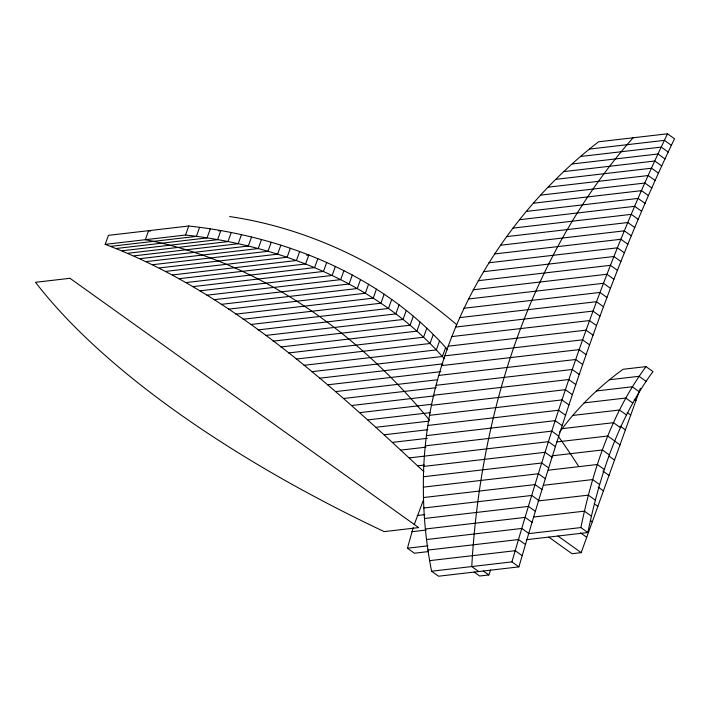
<?xml version="1.0" encoding="UTF-8"?>
<svg xmlns="http://www.w3.org/2000/svg" width="710" height="710" viewBox="0 0 710 710"><rect width="100%" height="100%" fill="white"/><g stroke="black" fill="none" stroke-linecap="round" stroke-linejoin="round"><path stroke-width="1.06" d="M423.364 487.131C422.281 352.346 492.953 223.357 598.557 141.805L667.524 133.782L674.5 138.769C608.559 275.915 561.415 421.048 518.903 566.873L438.549 576.218L431.582 571.231C426.115 543.549 423.329 515.345 423.364 487.131L538.411 473.747L545.386 478.735M587.836 532.544L580.86 527.566C592.664 470.739 611.186 413.744 646.011 366.608L652.987 371.596C618.161 418.731 599.639 475.727 587.836 532.544L526.341 539.698M428.414 551.581L414.409 553.214L407.433 548.226L413.211 527.663M431.582 571.231L511.928 561.885C554.439 416.06 601.583 270.927 667.524 133.782M414.223 524.628L423.542 499.733M423.861 471.662C328.517 382.921 228.851 291.233 105.186 244.364L108.426 235.347L188.78 226.011C285.385 236.572 382.45 275.524 447.637 349.728M105.186 244.364L185.532 235.019L188.78 226.011M199.608 227.36L196.368 236.377L110.742 246.334M210.293 228.913L207.045 237.93L116.431 248.464M231.203 232.605L227.963 241.613L128.164 253.221M241.436 234.735L238.196 243.743L134.199 255.84M251.526 237.06L248.278 246.068L140.34 258.617M261.457 239.572L258.209 248.58L146.588 261.564M271.238 242.279L267.989 251.287L152.943 264.67M280.867 245.172L277.619 254.18L159.386 267.927M290.346 248.252L287.097 257.26L165.927 271.353M299.664 251.517L296.425 260.526L172.557 274.93M317.849 258.609L314.601 267.617L186.064 282.571M326.707 262.425L323.458 271.442L192.942 286.618M335.404 266.436L332.156 275.445L199.9 290.825M343.942 270.616L340.693 279.633L206.929 295.183M352.311 274.983L349.071 283.991L214.038 299.7M360.529 279.527L357.281 288.535L221.209 304.359M368.579 284.248L365.33 293.257L228.442 309.178M376.46 289.139L373.211 298.156L235.747 314.139M384.172 294.215L380.924 303.223L243.113 319.252M391.716 299.46L388.468 308.468L250.541 324.514M399.082 304.874L395.843 313.891L258.023 329.91M406.28 310.465L403.031 319.473L265.567 335.457M413.3 316.216L410.052 325.233L273.164 341.146M420.134 322.145L416.894 331.153L280.814 346.977M426.799 328.233L423.55 337.25L288.517 352.95M433.269 334.49L430.029 343.498L296.265 359.056M439.561 340.906L436.313 349.915L444.389 358.736M445.667 347.483L442.419 356.491L311.903 371.667M474.129 572.074L479.641 576.014L488.835 574.949L490.646 569.926M548.759 537.088L572.003 553.711L581.197 552.646L640.358 388.317M559.631 432.106C577.194 407.922 598.885 386.861 623.025 369.289L646.011 366.608M633.045 137.793C529.74 255.369 480.501 412.217 471.751 566.553L478.726 571.541M589.62 149.056L664.418 140.358L671.394 145.346M580.913 156.44L661.259 147.094L668.234 152.082M572.438 163.939L658.063 153.981L665.03 158.969M564.202 171.554L654.815 161.019L661.791 166.007M556.196 179.293L651.54 168.208L658.507 173.196M548.422 187.147L648.221 175.548L655.197 180.526M218.653 230.919L220.828 230.661L217.579 239.678L122.235 250.763M540.878 195.117L644.875 183.029L651.851 188.008M533.574 203.202L641.503 190.653L648.478 195.64M526.492 211.394L638.112 198.418L645.088 203.406M519.64 219.701L634.696 206.317L641.671 211.305M513.019 228.105L631.261 214.358L638.237 219.346M306.658 255.227L308.832 254.97L305.593 263.978L179.266 278.675M506.638 236.625L627.809 222.532L634.784 227.519M500.479 245.243L624.347 230.839L631.323 235.827M494.55 253.958L620.877 239.27L627.853 244.258M488.862 262.78L617.398 247.834L624.374 252.822M483.395 271.69L613.91 256.514L620.886 261.502M478.167 280.698L610.422 265.318L617.389 270.306M473.171 289.804L606.926 274.246L613.901 279.234M468.405 298.99L603.438 283.29L610.414 288.278M463.87 308.264L599.95 292.44L606.917 297.428M459.574 317.627L596.462 301.706L603.429 306.693M455.509 327.07L592.974 311.086L599.95 316.065M451.684 336.593L589.495 320.565L596.471 325.553M448.099 346.187L586.025 330.15L593.001 335.138M304.058 365.295L436.313 349.915C371.197 281.258 278.267 245.243 185.532 235.019M444.744 355.861L582.555 339.833L589.531 344.82M319.793 378.181L442.88 363.866M441.638 365.606L579.103 349.622L586.078 354.609M327.727 384.811L440.981 371.649M438.762 375.421L575.65 359.5L582.626 364.487M335.706 391.583L437.839 379.708M436.135 385.299L572.216 369.475L579.183 374.463M343.72 398.47L436.251 387.713M433.748 395.239L568.781 379.539L575.757 384.527M351.778 405.49L433.89 395.94M609.349 379.752L639.053 376.3L646.029 381.288M359.881 412.625L431.52 404.292M431.6 405.25L565.364 389.692L572.34 394.68M596.382 390.961L632.299 386.781L639.266 391.769M368.029 419.885L430.402 412.625M429.701 415.306L561.956 399.925L568.932 404.913M584.17 402.863L625.759 398.026L632.734 403.014M376.211 427.26L429.071 421.11M428.05 425.423L558.566 410.247L565.533 415.235M384.43 434.751L427.766 429.71M572.721 415.439L619.484 410.007L626.451 414.995M426.639 435.594L555.176 420.648L562.151 425.636M392.692 442.348L427.402 438.318M562.08 428.654L613.476 422.681L620.451 427.668M425.485 445.818L551.803 431.13L558.779 436.109M400.999 450.069L425.92 447.167M409.342 457.888L548.439 441.673L555.415 446.661M556.622 441.957L607.769 436.011L619.999 444.877M417.728 465.813L424.314 465.05M423.914 466.39L545.094 452.297L552.06 457.284M552.052 455.82L602.382 449.962L609.357 454.95M423.515 476.738L541.748 462.991L548.723 467.979M548.289 470.197L597.332 464.5L604.308 469.487M423.471 497.55L535.091 484.575L542.058 489.563M543.336 485.303L592.637 479.57L599.613 484.557M423.834 508.005L531.772 495.456L538.739 500.443M538.082 500.976L588.324 495.136L595.299 500.115M417.24 515.522L424.766 514.652M424.465 518.495L528.453 506.399L535.429 511.386M425.352 529.003L525.151 517.395L532.118 522.383M533.893 517.022L584.392 511.147L591.368 516.134M411.871 531.71L426.142 530.05M426.506 539.529L521.841 528.444L528.817 533.432M528.32 533.672L580.86 527.566M407.433 548.226L427.908 545.848M427.926 550.081L518.54 539.547L525.515 544.534M429.612 560.651L515.238 550.694L522.205 555.682M150.653 231.096L148.603 230.679L145.355 239.687C258.591 261.404 357.263 332.2 429.47 420.142M634.296 399.313L635.965 400.511M627.187 412.51L630.737 415.048M620.087 426.053L625.403 429.852M609.233 456.299L614.523 460.089M602.852 471.032L608.994 475.425M598.139 487.078L603.438 490.867M594.279 503.789L597.864 506.345M590.516 520.572L592.291 521.832M580.531 532.846L586.726 537.284M557.953 536.023L581.197 552.646M511.928 561.885L518.903 566.873M483.324 571.009L488.835 574.949M229.649 216.55A671.491 497.231 83.4 0 1 456.752 324.754M558.317 436.366A671.491 497.231 83.4 0 1 578.339 465.858M69.979 278.293L35.5 282.305A671.491 251.544 19.8 0 0 384.19 531.612L418.669 527.601L69.979 278.293"/></g></svg>
